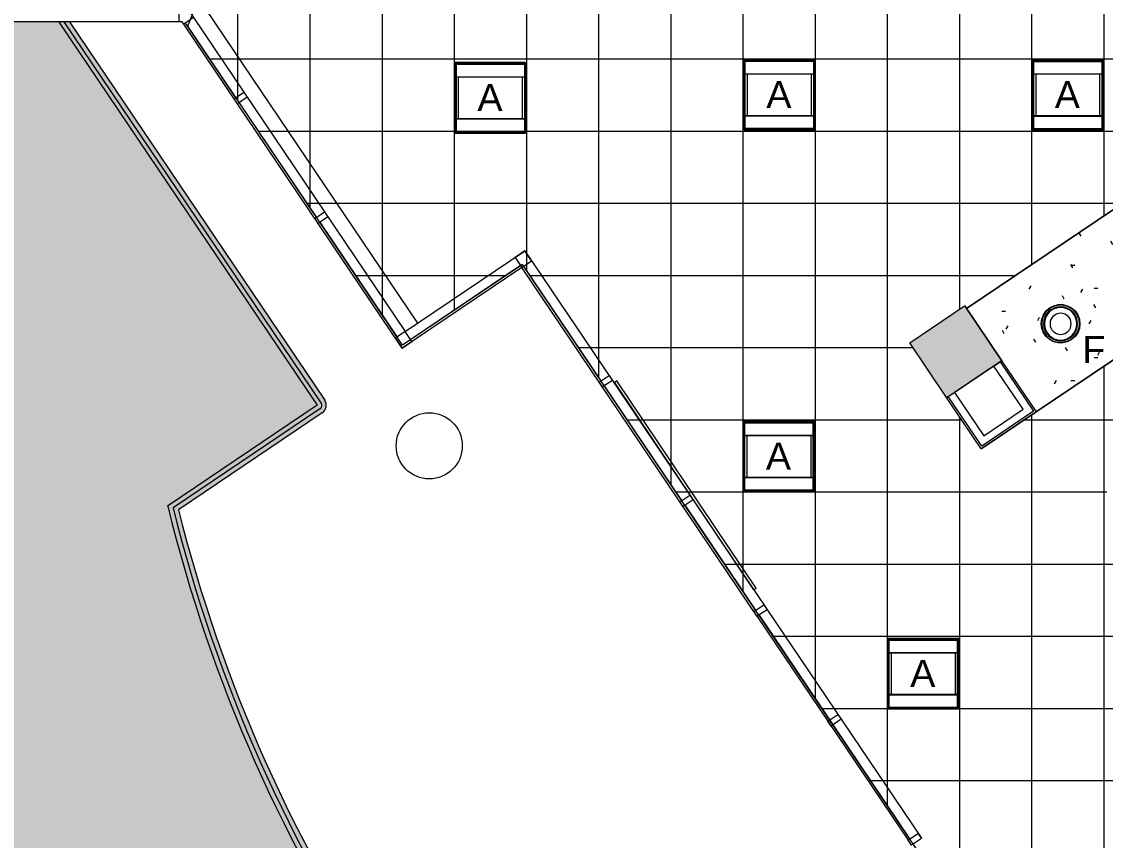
# Model space of a CAD drawing. Header units: inches. Extents: x 240 to 2111, y -1901 to 154.
# Drawn here: x 795.4 to 1155.8, y -782.6 to -510.4 of the extents above; entities that cross this region are included whole.
import ezdxf

# ---------------------------------------------------------------- set-up
doc = ezdxf.new("R2010")
doc.units = ezdxf.units.IN
doc.header["$MEASUREMENT"] = 0
for name, color, linetype, lineweight in [('8th floor - 800-805 background_dwg', 8, 'Continuous', 9), ('A-CLNG', 13, 'Continuous', 13), ('A-CLNG-PATT', 13, 'Continuous', 13), ('A-DETL-GENF', 92, 'Continuous', 9), ('A-WALL', 113, 'Continuous', 13), ('A-Wall-Bldg', 7, 'Continuous', 9), ('A-WALL-PATT', 111, 'Continuous', 13), ('E-LITE-EQPM', 33, 'Continuous', 9), ('E-LITE-EQPM-IDEN', 33, 'Continuous', 9), ('I-WALL', 2, 'Continuous', 13)]:
    doc.layers.add(name, color=color, linetype=linetype, lineweight=lineweight)
doc.styles.add('Arial', font='arial.ttf', dxfattribs={"height": 9})
pattern_1 = [(0, (0, 0), (30.72, 7.68), [1.267, -21.773, 1.267, -21.773, -122.88]), (0, (0, 0), (30.72, 7.68), [-46.08, 1.267, -44.813, 1.267, -21.773, -53.76]), (0, (0, 0), (30.72, 7.68), [-115.2, 1.267, -14.093, 1.267, -37.133]), (120, (11.52, 3.84), (-22.011075, 22.7643), [1.267, -21.773, 1.267, -21.773, -122.88]), (120, (11.52, 3.84), (-22.011075, 22.7643), [-46.08, 1.267, -44.813, 1.267, -21.773, -53.76]), (120, (11.52, 3.84), (-22.011075, 22.7643), [-115.2, 1.267, -14.093, 1.267, -37.133]), (240, (15.36, 19.2), (-8.708925, -30.4443), [1.267, -21.773, 1.267, -21.773, -122.88]), (240, (15.36, 19.2), (-8.708925, -30.4443), [-46.08, 1.267, -44.813, 1.267, -21.773, -53.76]), (240, (15.36, 19.2), (-8.708925, -30.4443), [-115.2, 1.267, -14.093, 1.267, -37.133])]

# ---------------------------------------------------------------- blocks, each defined once
blk = doc.blocks.new('8th floor - 800-805 background_dwg-V1-REFLECTED CEILING PLAN')
at = {"layer": 'A-Wall-Bldg', "color": 253}
for p, q in [((1126.88, 285.23), (1201.41, 335.37)), ((1127.35, 284.58), (1201.77, 334.85)), ((1090.41, 260.62), (1125.29, 284.06)), ((1050.65, 233.77), (1088.79, 259.48)), ((1010.85, 206.93), (1049, 232.64)), ((1010.67, 205.93), (1035.3, 169.4)), ((996.28, 139.18), (1034.43, 164.9)), ((929.55, 55.9), (1055.44, 140.8)), ((929.55, 54.09), (1056.28, 139.56)), ((956.49, 112.34), (994.63, 138.06)), ((1058.36, 139.16), (1091.25, 90.39)), ((1059.61, 139.99), (1091.86, 92.18)), ((954.83, 111.22), (930, 94.48)), ((929.56, 92.36), (929.56, -515.74))]:
    blk.add_line(p, q, dxfattribs=at)
at = {"layer": 'A-Wall-Bldg', "color": 253, "flags": 128}
for points in [[(1024.08, 353.66), (1042.32, 365.96), (1054.62, 347.72), (1054.52, 347.65)], [(928.17, 97.19), (1032.6, 167.6), (1034.82, 164.32), (1038.1, 166.53), (1035.88, 169.82), (1032.6, 167.6), (1005.76, 207.4), (1007.97, 204.11), (1011.26, 206.33), (1009.05, 209.61), (1005.76, 207.4), (1200.77, 339)], [(1127.34, 284.59), (1011.26, 206.33), (1038.1, 166.53), (930.38, 93.91)], [(1029.8, 171.76), (920.59, 98.11), (920.59, -149.24)], [(929.54, 52.28), (1057.12, 138.32), (1090.67, 88.57)]]:
    blk.add_lwpolyline(points, dxfattribs=at)
for points in [[(1199.58, 338.09), (1201.23, 339.21), (1203.45, 335.93), (1201.79, 334.81)], [(1159.92, 311.4), (1161.57, 312.52), (1163.79, 309.24), (1162.13, 308.12)], [(1123.44, 286.79), (1125.1, 287.91), (1127.31, 284.63), (1125.66, 283.51)], [(1049.04, 237.95), (1049.59, 237.13), (1118.47, 283.44), (1117.91, 284.27)], [(1086.97, 262.19), (1088.62, 263.31), (1090.84, 260.02), (1089.18, 258.91)], [(1047.18, 235.35), (1048.83, 236.47), (1051.04, 233.18), (1049.39, 232.06)], [(992.81, 140.76), (994.46, 141.88), (996.68, 138.59), (995.02, 137.48)], [(953.02, 113.92), (954.67, 115.04), (956.89, 111.75), (955.23, 110.64)], [(929.55, 93.35), (929.55, 92.35), (925.6, 92.35), (925.6, 95.45), (928.17, 97.19), (930.38, 93.91)]]:
    blk.add_lwpolyline(points, close=True, dxfattribs=at)
at = {"layer": 'A-Wall-Bldg', "color": 253}
blk.add_circle((1070.61, 175.56), 11, dxfattribs=at)
for centre, radius, start, end in [((968.95, 583.85), 510, 283.8073, 324.1791), ((968.95, 583.85), 508.42, 283.9197, 324.0656), ((968.95, 583.85), 506.8, 284.0347, 323.9506), ((1057.12, 138.32), 3, 33.9972, 124.0077), ((1057.12, 138.32), 1.5, 33.9767, 123.9976)]:
    blk.add_arc(centre, radius, start, end, dxfattribs=at)
blk = doc.blocks.new('L-Pendant Allea - L-Pendant Allea-5451141-REFLECTED CEILING PLAN')
at = {"layer": 'E-LITE-EQPM', "flags": 128}
for points in [[(-6.42, 0), (-6.23, 1.54), (-5.68, 2.98), (-4.81, 4.26), (-3.65, 5.28), (-2.28, 6), (-0.77, 6.37), (0.77, 6.37), (2.28, 6), (3.65, 5.28), (4.81, 4.26), (5.69, 2.98), (6.23, 1.53), (6.42, 0)], [(-6.3, 0), (-6.11, 1.52), (-5.56, 2.95), (-4.68, 4.21), (-3.53, 5.21), (-2.16, 5.91), (-0.67, 6.26), (0.86, 6.24), (2.35, 5.84), (3.69, 5.1), (4.81, 4.06), (5.65, 2.78), (6.15, 1.33), (6.3, 0)], [(6.42, 0), (6.23, -1.54), (5.68, -2.98), (4.81, -4.26), (3.65, -5.28), (2.28, -6), (0.77, -6.37), (-0.77, -6.37), (-2.28, -6), (-3.65, -5.28), (-4.81, -4.26), (-5.69, -2.98), (-6.23, -1.53), (-6.42, 0)], [(6.3, 0), (6.11, -1.52), (5.56, -2.95), (4.68, -4.21), (3.53, -5.21), (2.16, -5.91), (0.67, -6.26), (-0.86, -6.24), (-2.35, -5.84), (-3.69, -5.1), (-4.81, -4.06), (-5.65, -2.78), (-6.15, -1.33), (-6.3, 0)]]:
    blk.add_lwpolyline(points, dxfattribs=at)
at = {"layer": 'E-LITE-EQPM'}
for radius, start, end in [(6.25, 360, 180), (5.65, 360, 180), (5.4, 360, 180), (6.25, 180, 360), (5.65, 180, 360), (5.4, 180, 360), (3.52, 0, 180), (3.52, 180, 0)]:
    blk.add_arc((0, 0), radius, start, end, dxfattribs=at)
blk = doc.blocks.new('L-Recessed-Axis-Duo - 2 x 2-V4-REFLECTED CEILING PLAN')
at = {"layer": 'E-LITE-EQPM'}
for p, q in [((-11.7, 11.7), (-11.7, -11.7)), ((11.7, 11.7), (-11.7, 11.7)), ((-11.37, 11.26), (-11.37, 11.27)), ((-11.37, 11.14), (-11.37, 11.26)), ((-11.37, 11.14), (11.38, 11.14)), ((11.32, 11.32), (-11.32, 11.32)), ((-11.32, 11.32), (-11.32, -11.32)), ((11.32, -11.32), (11.32, 11.32)), ((11.38, 11.27), (11.38, 11.26)), ((11.38, 11.26), (11.38, 11.14)), ((11.7, -11.7), (11.7, 11.7)), ((-11.32, 7.03), (11.32, 7.03)), ((-11.32, 7.02), (11.32, 7.02)), ((-11.32, 6.85), (11.32, 6.85)), ((-10.57, 6.86), (-10.57, -6.86)), ((10.57, -6.86), (10.57, 6.86)), ((11.32, -6.85), (-11.32, -6.85)), ((-11.32, -7.02), (11.32, -7.02)), ((-11.32, -7.03), (11.32, -7.03)), ((-11.7, -11.7), (11.7, -11.7)), ((-11.37, -11.26), (-11.37, -11.14)), ((-11.37, -11.14), (11.38, -11.14)), ((-11.37, -11.27), (-11.37, -11.26)), ((-11.32, -11.32), (11.32, -11.32)), ((11.38, -11.14), (11.38, -11.26)), ((11.38, -11.26), (11.38, -11.27))]:
    blk.add_line(p, q, dxfattribs=at)
for points, knots in [([(-11.64, 11.64), (-11.65, 11.65), (-11.65, 11.65), (-11.66, 11.66), (-11.67, 11.67), (-11.68, 11.68), (-11.68, 11.68), (-11.69, 11.69), (-11.69, 11.69), (-11.7, 11.7), (-11.7, 11.7), (-11.7, 11.7), (-11.7, 11.7)], [0, 0, 0, 0, 0.166667, 0.25, 0.333333, 0.416667, 0.5, 0.583333, 0.666667, 0.75, 0.833333, 1, 1, 1, 1]), ([(11.64, 11.64), (11.65, 11.65), (11.65, 11.65), (11.66, 11.66), (11.67, 11.67), (11.68, 11.68), (11.68, 11.68), (11.69, 11.69), (11.69, 11.69), (11.7, 11.7), (11.7, 11.7), (11.7, 11.7), (11.7, 11.7)], [0, 0, 0, 0, 0.166667, 0.25, 0.333333, 0.416667, 0.5, 0.583333, 0.666667, 0.75, 0.833333, 1, 1, 1, 1]), ([(-11.7, -11.7), (-11.7, -11.7), (-11.7, -11.7), (-11.7, -11.7), (-11.69, -11.69), (-11.69, -11.69), (-11.68, -11.68), (-11.68, -11.68), (-11.67, -11.67), (-11.66, -11.66), (-11.65, -11.65), (-11.65, -11.65), (-11.64, -11.64)], [-1, -1, -1, -1, -0.833333, -0.75, -0.666667, -0.583333, -0.5, -0.416667, -0.333333, -0.25, -0.166667, 0, 0, 0, 0]), ([(11.64, -11.64), (11.65, -11.65), (11.65, -11.65), (11.66, -11.66), (11.67, -11.67), (11.68, -11.68), (11.68, -11.68), (11.69, -11.69), (11.69, -11.69), (11.7, -11.7), (11.7, -11.7), (11.7, -11.7), (11.7, -11.7)], [0, 0, 0, 0, 0.166667, 0.25, 0.333333, 0.416667, 0.5, 0.583333, 0.666667, 0.75, 0.833333, 1, 1, 1, 1])]:
    blk.add_open_spline(points, degree=3, knots=knots, dxfattribs=at)
blk = doc.blocks.new('L-Recessed-Axis-Duo - 2 x 2-4559999-REFLECTED CEILING PLAN')
at = {"layer": 'E-LITE-EQPM'}
for p, q in [((-11.7, 11.7), (-11.7, -11.7)), ((11.7, 11.7), (-11.7, 11.7)), ((-11.37, 11.26), (-11.37, 11.27)), ((-11.37, 11.14), (-11.37, 11.26)), ((-11.37, 11.14), (11.38, 11.14)), ((11.32, 11.32), (-11.32, 11.32)), ((-11.32, 11.32), (-11.32, -11.32)), ((11.32, -11.32), (11.32, 11.32)), ((11.38, 11.27), (11.38, 11.26)), ((11.38, 11.26), (11.38, 11.14)), ((11.7, -11.7), (11.7, 11.7)), ((-11.32, 7.03), (11.32, 7.03)), ((-11.32, 7.02), (11.32, 7.02)), ((-11.32, 6.85), (11.32, 6.85)), ((-10.57, 6.86), (-10.57, -6.86)), ((10.57, -6.86), (10.57, 6.86)), ((11.32, -6.85), (-11.32, -6.85)), ((-11.32, -7.02), (11.32, -7.02)), ((-11.32, -7.03), (11.32, -7.03)), ((-11.7, -11.7), (11.7, -11.7)), ((-11.37, -11.26), (-11.37, -11.14)), ((-11.37, -11.14), (11.38, -11.14)), ((-11.37, -11.27), (-11.37, -11.26)), ((-11.32, -11.32), (11.32, -11.32)), ((11.38, -11.14), (11.38, -11.26)), ((11.38, -11.26), (11.38, -11.27))]:
    blk.add_line(p, q, dxfattribs=at)
for points, knots in [([(-11.64, 11.64), (-11.65, 11.65), (-11.65, 11.65), (-11.66, 11.66), (-11.67, 11.67), (-11.68, 11.68), (-11.68, 11.68), (-11.69, 11.69), (-11.69, 11.69), (-11.7, 11.7), (-11.7, 11.7), (-11.7, 11.7), (-11.7, 11.7)], [0, 0, 0, 0, 0.166667, 0.25, 0.333333, 0.416667, 0.5, 0.583333, 0.666667, 0.75, 0.833333, 1, 1, 1, 1]), ([(11.64, 11.64), (11.65, 11.65), (11.65, 11.65), (11.66, 11.66), (11.67, 11.67), (11.68, 11.68), (11.68, 11.68), (11.69, 11.69), (11.69, 11.69), (11.7, 11.7), (11.7, 11.7), (11.7, 11.7), (11.7, 11.7)], [0, 0, 0, 0, 0.166667, 0.25, 0.333333, 0.416667, 0.5, 0.583333, 0.666667, 0.75, 0.833333, 1, 1, 1, 1]), ([(-11.7, -11.7), (-11.7, -11.7), (-11.7, -11.7), (-11.7, -11.7), (-11.69, -11.69), (-11.69, -11.69), (-11.68, -11.68), (-11.68, -11.68), (-11.67, -11.67), (-11.66, -11.66), (-11.65, -11.65), (-11.65, -11.65), (-11.64, -11.64)], [-1, -1, -1, -1, -0.833333, -0.75, -0.666667, -0.583333, -0.5, -0.416667, -0.333333, -0.25, -0.166667, 0, 0, 0, 0]), ([(11.64, -11.64), (11.65, -11.65), (11.65, -11.65), (11.66, -11.66), (11.67, -11.67), (11.68, -11.68), (11.68, -11.68), (11.69, -11.69), (11.69, -11.69), (11.7, -11.7), (11.7, -11.7), (11.7, -11.7), (11.7, -11.7)], [0, 0, 0, 0, 0.166667, 0.25, 0.333333, 0.416667, 0.5, 0.583333, 0.666667, 0.75, 0.833333, 1, 1, 1, 1])]:
    blk.add_open_spline(points, degree=3, knots=knots, dxfattribs=at)
blk = doc.blocks.new('L-Recessed-Axis-Duo - 2 x 2-V11-REFLECTED CEILING PLAN')
at = {"layer": 'E-LITE-EQPM'}
for p, q in [((-11.7, 11.7), (-11.7, -11.7)), ((11.7, 11.7), (-11.7, 11.7)), ((-11.37, 11.26), (-11.37, 11.27)), ((-11.37, 11.14), (-11.37, 11.26)), ((-11.37, 11.14), (11.38, 11.14)), ((11.32, 11.32), (-11.32, 11.32)), ((-11.32, 11.32), (-11.32, -11.32)), ((11.32, -11.32), (11.32, 11.32)), ((11.38, 11.27), (11.38, 11.26)), ((11.38, 11.26), (11.38, 11.14)), ((11.7, -11.7), (11.7, 11.7)), ((-11.32, 7.03), (11.32, 7.03)), ((-11.32, 7.02), (11.32, 7.02)), ((-11.32, 6.85), (11.32, 6.85)), ((-10.57, 6.84), (-10.57, -6.86)), ((10.57, -6.86), (10.57, 6.84)), ((11.32, -6.85), (-11.32, -6.85)), ((-11.32, -7.02), (11.32, -7.02)), ((-11.32, -7.03), (11.32, -7.03)), ((-11.7, -11.7), (11.7, -11.7)), ((-11.37, -11.26), (-11.37, -11.14)), ((-11.37, -11.14), (11.38, -11.14)), ((-11.37, -11.27), (-11.37, -11.26)), ((-11.32, -11.32), (11.32, -11.32)), ((11.38, -11.14), (11.38, -11.26)), ((11.38, -11.26), (11.38, -11.27))]:
    blk.add_line(p, q, dxfattribs=at)
for points, knots in [([(-11.64, 11.64), (-11.65, 11.65), (-11.65, 11.65), (-11.66, 11.66), (-11.67, 11.67), (-11.68, 11.68), (-11.68, 11.68), (-11.69, 11.69), (-11.69, 11.69), (-11.7, 11.7), (-11.7, 11.7), (-11.7, 11.7), (-11.7, 11.7)], [0, 0, 0, 0, 0.166667, 0.25, 0.333333, 0.416667, 0.5, 0.583333, 0.666667, 0.75, 0.833333, 1, 1, 1, 1]), ([(11.64, 11.64), (11.65, 11.65), (11.65, 11.65), (11.66, 11.66), (11.67, 11.67), (11.68, 11.68), (11.68, 11.68), (11.69, 11.69), (11.69, 11.69), (11.7, 11.7), (11.7, 11.7), (11.7, 11.7), (11.7, 11.7)], [0, 0, 0, 0, 0.166667, 0.25, 0.333333, 0.416667, 0.5, 0.583333, 0.666667, 0.75, 0.833333, 1, 1, 1, 1]), ([(-11.7, -11.7), (-11.7, -11.7), (-11.7, -11.7), (-11.7, -11.7), (-11.69, -11.69), (-11.69, -11.69), (-11.68, -11.68), (-11.68, -11.68), (-11.67, -11.67), (-11.66, -11.66), (-11.65, -11.65), (-11.65, -11.65), (-11.64, -11.64)], [-1, -1, -1, -1, -0.833333, -0.75, -0.666667, -0.583333, -0.5, -0.416667, -0.333333, -0.25, -0.166667, 0, 0, 0, 0]), ([(11.64, -11.64), (11.65, -11.65), (11.65, -11.65), (11.66, -11.66), (11.67, -11.67), (11.68, -11.68), (11.68, -11.68), (11.69, -11.69), (11.69, -11.69), (11.7, -11.7), (11.7, -11.7), (11.7, -11.7), (11.7, -11.7)], [0, 0, 0, 0, 0.166667, 0.25, 0.333333, 0.416667, 0.5, 0.583333, 0.666667, 0.75, 0.833333, 1, 1, 1, 1])]:
    blk.add_open_spline(points, degree=3, knots=knots, dxfattribs=at)

msp = doc.modelspace()

# ---------------------------------------------------------------- hatches: boundary and pattern name
at = {"layer": 'A-CLNG-PATT'}
h = msp.add_hatch(dxfattribs=at)
h.set_pattern_fill('FP_10', color=256, style=0, pattern_type=2)
h.set_pattern_definition([(90, (1299.315, -690.752), (24, -1e-15), []), (0, (1299.315, -690.752), (0, -24), [])])
h.paths.add_polyline_path([(1591.5, -1234.44), (1591.5, -1153.84), (1633.19, -1153.84), (1633.19, -1063.11), (1469.5, -1063.11), (1469.5, -897.51), (1441.85, -897.51), (1441.85, -867.26), (1468.01, -867.26), (1468.01, -320.96), (1481.61, -287.28), (1421.48, -262.99), (1393.75, -331.7), (1394.39, -332.64), (1415.42, -318.45), (1431.65, -342.51), (1407.43, -358.46), (1393.31, -337.59), (1393.23, -337.64), (1392.04, -335.88), (1363.43, -406.73), (1209.25, -344.49), (1209.22, -344.56), (959.05, -243.48), (850.6, -511.9), (922.08, -617.93), (961.9, -591.09), (1159.1, -883.6), (1340.11, -764.42), (1394.66, -847.26), (1394.34, -847.47), (1394.37, -1133.54), (1463.68, -1133.54), (1463.68, -1151.74), (1463.87, -1151.74), (1463.87, -1187.99), (1463.99, -1187.99), (1463.99, -1234.44), (1539.37, -1234.44)], flags=0)
h.paths.add_polyline_path([(1491.24, -1219.25), (1489.49, -1219.25), (1489.49, -1170.25), (1491.24, -1170.25), (1491.24, -1217.06)], flags=0)
h.paths.add_polyline_path([(1537.62, -1219.25), (1537.62, -1170.25), (1539.37, -1170.25), (1539.37, -1219.25)], flags=0)
h.paths.add_polyline_path([(1489.49, -1123.25), (1489.49, -1074.25), (1491.24, -1074.25), (1491.24, -1123.25)], flags=0)
h.paths.add_polyline_path([(1539.37, -1123.25), (1537.62, -1123.25), (1537.62, -1074.25), (1539.37, -1074.25), (1539.37, -1115.08)], flags=0)
h.paths.add_polyline_path([(1587.37, -1123.25), (1585.62, -1123.25), (1585.62, -1074.25), (1587.37, -1074.25)], flags=0)
h.paths.add_polyline_path([(1438.34, -1121.95), (1419.66, -1121.95), (1419.66, -1098.54), (1443.06, -1098.54), (1443.06, -1121.95)], flags=0)
h.paths.add_polyline_path([(1443.06, -1025.95), (1419.66, -1025.95), (1419.66, -1002.54), (1443.06, -1002.54), (1443.06, -1024.99)], flags=0)
h.paths.add_polyline_path([(1443.06, -930.2), (1419.66, -930.2), (1419.66, -906.79), (1443.06, -906.79), (1443.06, -926.73)], flags=0)
h.paths.add_polyline_path([(1438.34, -834.1), (1419.66, -834.1), (1419.66, -810.69), (1443.06, -810.69), (1443.06, -834.1), (1441.85, -834.1)], flags=0)
h.paths.add_polyline_path([(1204.45, -810.4), (1203.82, -810.4), (1203.82, -786.99), (1227.22, -786.99), (1227.22, -810.4), (1211.75, -810.4)], flags=0)
h.paths.add_polyline_path([(1154.95, -810.4), (1131.55, -810.4), (1131.55, -786.99), (1154.95, -786.99), (1154.95, -808.82)], flags=0)
h.paths.add_polyline_path([(1192.78, -768.9), (1183.37, -754.94), (1183.63, -754.76), (1171.33, -736.52), (1189.57, -724.22), (1201.87, -742.46), (1202.13, -742.29), (1209.45, -753.14), (1241.84, -731.3), (1237.87, -725.43), (1380.17, -629.48), (1364.52, -606.26), (1387.32, -590.88), (1408.86, -622.83), (1386.06, -638.2), (1386.23, -638.46), (1192.95, -768.78)], flags=0)
h.paths.add_polyline_path([(1193.8, -763.69), (1206.34, -755.24), (1199.02, -744.38), (1186.48, -752.84), (1193.64, -763.46)], flags=0)
h.paths.add_polyline_path([(1275.64, -762.21), (1275.64, -738.81), (1299.04, -738.81), (1299.04, -762.21), (1277.54, -762.21)], flags=0)
h.paths.add_polyline_path([(1083.51, -738.91), (1083.51, -715.51), (1106.91, -715.51), (1106.91, -738.91), (1087.5, -738.91)], flags=0)
h.paths.add_polyline_path([(1419.66, -738.22), (1419.66, -714.82), (1443.06, -714.82), (1443.06, -738.22), (1423.72, -738.22)], flags=0)
h.paths.add_polyline_path([(1244.43, -729.55), (1384.14, -635.35), (1382.27, -632.59), (1242.56, -726.79)], flags=0)
h.paths.add_polyline_path([(1347.64, -715.12), (1347.64, -691.71), (1371.04, -691.71), (1371.04, -715.12), (1350.63, -715.12)], flags=0)
h.paths.add_polyline_path([(1233.68, -690.19), (1227.01, -690.19), (1227.01, -666.79), (1250.41, -666.79), (1250.41, -690.19), (1240.99, -690.19)], flags=0)
h.paths.add_polyline_path([(1160.59, -666.86), (1156.25, -666.86), (1156.25, -643.46), (1179.65, -643.46), (1179.65, -666.86), (1167.9, -666.86)], flags=0)
h.paths.add_polyline_path([(1036.33, -666.66), (1035.51, -666.66), (1035.51, -643.25), (1058.91, -643.25), (1058.91, -666.66), (1043.64, -666.66)], flags=0)
h.paths.add_polyline_path([(1114.48, -652.42), (1090.74, -617.22), (1108.98, -604.92), (1109.55, -605.76), (1295.39, -480.45), (1294.76, -479.51), (1313, -467.21), (1313.63, -468.15), (1313.71, -468.1), (1336.87, -502.46), (1114.48, -652.42)], flags=0)
h.paths.add_polyline_path([(1419.66, -642.67), (1419.66, -619.27), (1443.06, -619.27), (1443.06, -642.67), (1423.72, -642.67)], flags=0)
h.paths.add_polyline_path([(1323.31, -642.19), (1299.91, -642.19), (1299.91, -618.79), (1323.31, -618.79), (1323.31, -639.82)], flags=0)
h.paths.add_polyline_path([(1227.91, -619.67), (1227.91, -596.27), (1251.31, -596.27), (1251.31, -619.67), (1233.68, -619.67)], flags=0)
h.paths.add_polyline_path([(1373.27, -613.65), (1390.89, -601.77), (1386.47, -595.22), (1368.86, -607.1), (1373.13, -613.44)], flags=0)
h.paths.add_polyline_path([(1306.77, -571.12), (1299.91, -571.12), (1299.91, -547.72), (1323.31, -547.72), (1323.31, -571.12), (1314.08, -571.12)], flags=0)
h.paths.add_polyline_path([(961.9, -547.39), (939.58, -547.39), (939.58, -523.99), (962.99, -523.99), (962.99, -547.39)], flags=0)
h.paths.add_polyline_path([(1438.34, -546.6), (1419.66, -546.6), (1419.66, -523.2), (1443.06, -523.2), (1443.06, -546.6)], flags=0)
h.paths.add_polyline_path([(1145.97, -546.42), (1131.58, -546.39), (1131.58, -523.02), (1154.99, -523.02), (1154.99, -546.42), (1153.28, -546.42)], flags=0)
h.paths.add_polyline_path([(1059.06, -546.39), (1035.66, -546.39), (1035.66, -522.99), (1059.06, -523.02), (1059.06, -545.49)], flags=0)
h.paths.add_polyline_path([(936.14, -506.49), (914.14, -506.49), (914.14, -484.49), (936.14, -484.49)], flags=0)
h.paths.add_polyline_path([(939.58, -451.39), (939.58, -427.99), (962.99, -427.99), (962.99, -451.39), (941.31, -451.39)], flags=0)
h.paths.add_polyline_path([(1138.66, -451.39), (1131.58, -451.39), (1131.58, -427.99), (1154.99, -427.99), (1154.99, -451.39), (1145.97, -451.39)], flags=0)
h.paths.add_polyline_path([(1328.7, -451.39), (1323.58, -451.39), (1323.58, -427.99), (1346.99, -427.99), (1346.99, -451.39), (1336.01, -451.39)], flags=0)
h.paths.add_polyline_path([(1058.26, -450.39), (1035.66, -450.39), (1035.66, -426.99), (1059.06, -426.99), (1059.06, -450.39)], flags=0)
h.paths.add_polyline_path([(1240.99, -450.39), (1227.66, -450.39), (1227.66, -426.99), (1251.06, -426.99), (1251.06, -450.39), (1248.3, -450.39)], flags=0)
h.paths.add_polyline_path([(1419.66, -450.39), (1419.66, -426.99), (1443.06, -426.99), (1443.06, -450.39), (1423.72, -450.39)], flags=0)
h.paths.add_polyline_path([(1419.66, -378.53), (1419.66, -355.13), (1443.06, -355.13), (1443.06, -378.53), (1423.72, -378.53)], flags=0)
h.paths.add_polyline_path([(941.31, -355.39), (939.58, -355.39), (939.58, -331.99), (962.99, -331.99), (962.99, -355.39), (948.62, -355.39)], flags=0)
h.paths.add_polyline_path([(1145.97, -354.42), (1131.58, -354.39), (1131.58, -331.02), (1154.99, -331.02), (1154.99, -354.42), (1153.28, -354.42)], flags=0)
h.paths.add_polyline_path([(1035.66, -354.39), (1035.66, -330.99), (1059.06, -331.02), (1059.06, -354.39), (1036.33, -354.39)], flags=0)
h = msp.add_hatch(dxfattribs=at)
h.set_pattern_fill('FP_2', color=256, style=0, pattern_type=2)
h.set_pattern_definition(pattern_1)
h.paths.add_polyline_path([(1132.72, -640.13), (1318.56, -514.81), (1295.39, -480.45), (1109.55, -605.76), (1132.72, -640.12)], flags=0)
h.paths.add_polyline_path([(1141.71, -617.21), (1140, -617.17), (1138.41, -616.74), (1137.08, -615.97), (1135.85, -614.78), (1135.04, -613.43), (1134.62, -612.11), (1134.47, -610.84), (1134.66, -609.43), (1135.14, -608.03), (1135.9, -606.84), (1137.19, -605.61), (1138.66, -604.85), (1140.09, -604.47), (1141.79, -604.5), (1143.38, -604.94), (1144.71, -605.71), (1145.94, -606.9), (1146.75, -608.25), (1147.16, -609.57), (1147.31, -610.84), (1147.11, -612.3), (1146.64, -613.65), (1145.88, -614.84), (1144.59, -616.07), (1143.16, -616.82), (1141.76, -617.19)], flags=0)
h.paths.add_polyline_path([(1178.77, -592.22), (1177.05, -592.18), (1175.47, -591.75), (1174.14, -590.98), (1172.91, -589.79), (1172.09, -588.44), (1171.68, -587.12), (1171.53, -585.85), (1171.72, -584.44), (1172.2, -583.04), (1172.96, -581.85), (1174.25, -580.62), (1175.69, -579.87), (1177.15, -579.48), (1178.85, -579.52), (1180.44, -579.95), (1181.77, -580.72), (1182.98, -581.89), (1183.81, -583.26), (1184.22, -584.58), (1184.37, -585.85), (1184.18, -587.26), (1183.7, -588.66), (1182.94, -589.85), (1181.65, -591.08), (1180.22, -591.83), (1178.82, -592.2)], flags=0)
h.paths.add_polyline_path([(1215.97, -567.44), (1214.25, -567.4), (1212.67, -566.97), (1211.34, -566.2), (1210.12, -565.03), (1209.29, -563.66), (1208.88, -562.34), (1208.73, -561.07), (1208.92, -559.66), (1209.4, -558.26), (1210.16, -557.07), (1211.45, -555.84), (1212.89, -555.09), (1214.35, -554.7), (1216.05, -554.74), (1217.64, -555.17), (1219.06, -556.03), (1220.2, -557.13), (1221.01, -558.48), (1221.42, -559.8), (1221.57, -561.07), (1221.38, -562.48), (1220.9, -563.88), (1220.07, -565.14), (1218.85, -566.3), (1217.42, -567.05), (1216.02, -567.42)], flags=0)
h.paths.add_polyline_path([(1253.03, -542.45), (1251.31, -542.41), (1249.72, -541.98), (1248.3, -541.13), (1247.17, -540.02), (1246.35, -538.67), (1245.94, -537.35), (1245.79, -536.08), (1245.98, -534.67), (1246.46, -533.27), (1247.22, -532.08), (1248.51, -530.85), (1249.95, -530.1), (1251.41, -529.71), (1253.11, -529.75), (1254.7, -530.18), (1256.03, -530.95), (1257.26, -532.14), (1258.07, -533.49), (1258.48, -534.81), (1258.63, -536.08), (1258.44, -537.49), (1257.96, -538.89), (1257.2, -540.08), (1255.91, -541.31), (1254.47, -542.06), (1253.08, -542.43)], flags=0)
h.paths.add_polyline_path([(1290.09, -517.46), (1288.37, -517.43), (1286.78, -516.99), (1285.45, -516.22), (1284.24, -515.05), (1283.41, -513.68), (1283, -512.36), (1282.85, -511.09), (1283.04, -509.68), (1283.52, -508.28), (1284.28, -507.09), (1285.57, -505.86), (1287.01, -505.11), (1288.47, -504.72), (1290.17, -504.76), (1291.76, -505.19), (1293.09, -505.96), (1294.31, -507.15), (1295.13, -508.5), (1295.54, -509.82), (1295.69, -511.09), (1295.5, -512.5), (1295.02, -513.9), (1294.26, -515.09), (1292.97, -516.32), (1291.53, -517.07), (1290.14, -517.44)], flags=0)
at = {"layer": 'A-DETL-GENF'}
h = msp.add_hatch(color=254, dxfattribs=at)
h.paths.add_polyline_path([(803.81, -1901.45), (2110.78, -1901.45), (2110.78, -176.86), (2008.52, -429.97), (1892.39, -383.05), (1892.39, -747.55), (1888.89, -747.55), (1888.89, -489.42), (1881.89, -489.42), (1881.89, -485.92), (1888.89, -485.92), (1888.89, -381.64), (1871.3, -374.53), (1913.44, -270.22), (1928.64, -276.36), (1927.33, -279.61), (1915.37, -274.78), (1875.85, -372.6), (2006.58, -425.41), (2068.3, -272.67), (1992.86, -242.19), (1970.67, -297.12), (1964.41, -294.59), (1965.72, -291.35), (1968.74, -292.56), (1989.62, -240.88), (1981.97, -237.79), (1983.28, -234.55), (2069.61, -269.42), (2110.78, -167.52), (2110.78, 42.18), (1940.83, 110.88), (1553.94, 110.88), (1494.21, -36.95), (1610.28, -83.84), (1608.97, -87.09), (1480.15, -35.04), (1481.46, -31.8), (1490.97, -35.64), (1550.16, 110.88), (1346.5, 110.88), (1315.87, 35.15), (1393.31, 3.82), (1393.43, 4.11), (1413.83, -4.13), (1413.74, -4.44), (1444.38, -16.81), (1443.06, -20.06), (1412.41, -7.67), (1405.58, -24.53), (1385.19, -16.29), (1392, 0.57), (1294.39, 40.06), (1295.7, 43.3), (1312.62, 36.46), (1342.72, 110.88), (1145.86, 110.88), (1150.94, 108.82), (1148.52, 102.84), (1258.62, 58.3), (1257.31, 55.06), (1147.2, 99.6), (1139.52, 80.6), (1115.51, 90.32), (1123.83, 110.88), (631.53, 110.88), (624.73, 94.03), (792.9, 26), (797.01, 36.17), (959.52, -29.48), (958.26, -32.61), (992.67, -46.53), (990.79, -51.16), (827.72, 14.8), (792.13, -73.28), (994.81, -155.26), (1030.43, -67.2), (1027.87, -66.16), (1029.75, -61.53), (1058.18, -73.03), (1056.3, -77.66), (1037.85, -70.2), (1002.22, -158.26), (1015.08, -163.45), (1018.42, -155.21), (1038.81, -163.45), (1030.57, -183.85), (1010.17, -175.6), (1010.93, -173.71), (998.08, -168.51), (976.49, -221.88), (1215.66, -318.63), (1265.23, -195.93), (1222.67, -178.72), (1234.41, -149.71), (1093.38, -92.66), (1095.26, -88.03), (1283.56, -164.2), (1281.68, -168.83), (1280.66, -168.42), (1244.39, -258.21), (1281.37, -273.17), (1285.4, -263.21), (1305.79, -271.45), (1298.33, -289.91), (1307.84, -293.76), (1347.55, -195.48), (1318.76, -183.83), (1320.64, -179.2), (1352.67, -192.15), (1350.78, -196.82), (1494.45, -254.87), (1496.31, -250.28), (1637.87, -307.47), (1637.86, -1157.84), (1596.49, -1157.84), (1596.49, -1238.44), (1393.68, -1238.48), (1390.34, -1246.85), (1390.34, -1238.44), (1388.86, -1238.44), (1388.86, -855.25), (1285.16, -925.18), (1265.15, -975.36), (1229.33, -960.88), (1199.86, -980.75), (1179.39, -995), (1206.13, -1033.42), (1190.34, -1072.48), (1093.05, -928.2), (1092.62, -927.66), (1092.08, -927.23), (1091.46, -926.93), (1090.79, -926.79), (1090.1, -926.8), (1089.43, -926.97), (1088.82, -927.28), (1040.99, -959.53), (1028.72, -950.31), (1016.73, -940.73), (1005.04, -930.78), (993.65, -920.48), (982.58, -909.85), (971.84, -898.88), (961.44, -887.59), (951.38, -876), (941.31, -863.63), (932.34, -851.92), (923.37, -839.46), (914.79, -826.73), (906.6, -813.75), (898.8, -800.52), (891.41, -787.07), (884.43, -773.4), (877.86, -759.52), (871.72, -745.45), (866.01, -731.2), (860.73, -716.79), (855.89, -702.22), (851.5, -687.51), (847.55, -672.68), (895.3, -640.47), (895.87, -640), (896.35, -639.3), (896.59, -638.72), (896.69, -637.99), (896.59, -637.19), (896.31, -636.49), (811.28, -510.38), (305.2, -510.38), (305.2, -339.24), (300.95, -339.24), (300.95, -335.74), (343.64, -335.74), (357.87, -300.53), (351.67, -298.02), (362.17, -272.03), (368.37, -274.53), (394.33, -210.29), (355.22, -194.49), (356.53, -191.24), (362.31, -193.57), (381.76, -145.42), (375.99, -143.08), (377.3, -139.84), (416.41, -155.63), (461.67, -43.6), (434.32, -32.55), (437.22, -25.37), (440.47, -26.68), (438.87, -30.62), (552.11, -76.36), (596.87, 34.43), (483.64, 80.18), (475.59, 60.26), (481.6, 57.83), (472.61, 35.57), (466.6, 38), (455.45, 10.41), (452.21, 11.72), (463.35, 39.31), (450.36, 44.57), (459.35, 66.82), (472.35, 61.57), (481.71, 84.74), (598.18, 37.68), (627.76, 110.88), (239.63, 110.88), (239.63, -1901.45), (801.64, -1901.45)], flags=0)
h.paths.add_polyline_path([(1701.73, -747.55), (1698.23, -747.55), (1698.23, -470.21), (1701.73, -470.21), (1701.73, -485.92), (1841.89, -485.96), (1841.89, -489.42), (1701.73, -489.42), (1701.73, -643.75)], flags=0)
h.paths.add_polyline_path([(713.83, -737.92), (688.79, -727.81), (695.59, -710.99), (720.62, -721.11), (713.97, -737.56)], flags=0)
h.paths.add_polyline_path([(473.33, -647.04), (451.84, -638.35), (460.83, -616.1), (482.32, -624.78), (474.65, -643.75)], flags=0)
h.paths.add_polyline_path([(1727.98, -601.81), (1727.98, -579.81), (1749.98, -579.81), (1749.98, -601.81)], flags=0)
h.paths.add_polyline_path([(1698.23, -430.21), (1698.23, -265.39), (1114.16, -29.41), (1115.47, -26.16), (1601.7, -222.61), (1623.43, -168.83), (1632.93, -172.67), (1631.62, -175.92), (1625.36, -173.39), (1604.94, -223.92), (1643.89, -239.65), (1664.3, -189.12), (1657.58, -186.41), (1658.89, -183.16), (1704.64, -201.65), (1703.33, -204.89), (1667.55, -190.43), (1647.13, -240.97), (1726.79, -273.15), (1747.21, -222.62), (1740.42, -219.88), (1741.73, -216.63), (1748.52, -219.37), (1753.92, -206.01), (1796.89, -223.37), (1795.58, -226.62), (1755.86, -210.57), (1728.95, -277.16), (1728.95, -289.53), (1751.97, -289.53), (1751.97, -322.54), (1827.01, -352.86), (1866.45, -255.25), (1828.92, -240.09), (1830.23, -236.84), (1871.01, -253.32), (1828.95, -357.42), (1725.45, -315.6), (1725.45, -276.38), (1701.73, -266.8), (1701.73, -430.21)], flags=0)
h.paths.add_polyline_path([(1207.25, -339.45), (1214.16, -322.33), (967.57, -222.58), (990.66, -165.51), (987.76, -164.34), (967.89, -213.52), (918.74, -193.69), (908.6, -218.78), (1186.4, -331.02)], flags=0)
h.paths.add_polyline_path([(260.95, -339.24), (242.95, -339.24), (242.95, -335.74), (260.95, -335.74)], flags=0)
h.paths.add_polyline_path([(1749.97, -321.73), (1749.97, -315.53), (1734.61, -315.53), (1749.25, -321.44)], flags=0)
h.paths.add_polyline_path([(1747.21, -291.81), (1749.97, -291.81), (1749.97, -291.53), (1728.95, -291.53), (1728.95, -291.81), (1746.66, -291.81)], flags=0)
h.paths.add_polyline_path([(1277.93, -281.67), (1279.87, -276.88), (1242.89, -261.92), (1240.94, -266.73), (1277.15, -281.36)], flags=0)
h.paths.add_polyline_path([(1944.88, -222.81), (1929.12, -216.44), (1930.43, -213.19), (1935.63, -215.29), (1987.54, -86.83), (1990.78, -88.14), (1938.88, -216.61), (1946.19, -219.56)], flags=0)
h.paths.add_polyline_path([(395.64, -207.04), (399.56, -197.32), (372.21, -186.27), (384.55, -155.73), (411.9, -166.77), (415.05, -158.87), (385.01, -146.73), (365.55, -194.89), (394.33, -206.51)], flags=0)
h.paths.add_polyline_path([(965.12, -207.01), (983.12, -162.46), (938.64, -144.47), (920.62, -189.03), (963.25, -206.26)], flags=0)
h.paths.add_polyline_path([(1892.03, -201.45), (1723.86, -133.48), (1725.16, -130.26), (1802.23, -161.39), (1864.13, -8.18), (1867.37, -9.49), (1805.47, -162.71), (1893.34, -198.21)], flags=0)
h.paths.add_polyline_path([(400.31, -195.47), (401.16, -193.37), (378.91, -184.37), (387.9, -162.12), (410.15, -171.11), (411.15, -168.63), (385.66, -158.33), (374.81, -185.17), (399.56, -195.17)], flags=0)
h.paths.add_polyline_path([(1266.54, -192.69), (1276.95, -166.92), (1237.65, -151.02), (1227.23, -176.79), (1265.23, -192.16)], flags=0)
h.paths.add_polyline_path([(1012.81, -169.08), (1013.2, -168.1), (1000.35, -162.9), (999.95, -163.88), (1011.41, -168.51)], flags=0)
h.paths.add_polyline_path([(992.54, -160.88), (992.93, -159.9), (940.89, -138.85), (940.52, -139.83), (983.12, -157.07)], flags=0)
h.paths.add_polyline_path([(1672.33, -132.53), (1651.93, -124.29), (1658.82, -107.23), (1646.06, -102.07), (1647.37, -98.83), (1660.13, -103.99), (1660.17, -103.89), (1668.75, -107.36), (1720.61, 21.02), (1710.42, 25.14), (1720.16, 49.25), (1744.26, 39.51), (1734.52, 15.4), (1723.86, 19.71), (1671.99, -108.67), (1680.57, -112.13), (1680.57, -112.24), (1688.07, -115.27), (1686.76, -118.52), (1679.22, -115.47), (1673.24, -130.26)], flags=0)
h.paths.add_polyline_path([(2000.45, -89.89), (1980.05, -81.64), (1988.29, -61.24), (2008.69, -69.49), (2003.33, -82.75)], flags=0)
h.paths.add_polyline_path([(1077.07, -14.42), (1072.05, -12.39), (1073.36, -9.15), (1078.38, -11.18)], flags=0)
h.paths.add_polyline_path([(1138.42, 83.21), (1138.49, 83.38), (1118.18, 91.59), (1118.11, 91.42), (1137.99, 83.38)], flags=0)
h.paths.add_polyline_path([(1146.74, 103.78), (1148.33, 107.72), (1140.52, 110.88), (1129.18, 110.88), (1138.49, 107.11)], flags=0)
at = {"layer": 'A-WALL'}
msp.add_hatch(color=250, dxfattribs=at).paths.add_polyline_path([(1102.98, -635.37), (1105.57, -633.62), (1105.64, -633.7), (1121.28, -623.16), (1108.98, -604.92), (1090.74, -617.22), (1102.74, -635.02)], flags=0)
at = {"layer": 'A-WALL-PATT', "lineweight": 9}
h = msp.add_hatch(dxfattribs=at)
h.set_pattern_fill('FP_2', color=256, style=0, pattern_type=2)
h.set_pattern_definition(pattern_1)
h.paths.add_polyline_path([(1132.2, -640.47), (1132.72, -640.12), (1121.27, -623.17), (1120.76, -623.51), (1131.97, -640.13)], flags=0)

# ---------------------------------------------------------------- linework, layer by layer
at = {"layer": 'A-CLNG'}
for p, q in [((1295.39, -480.45), (1109.55, -605.77)), ((1109.55, -605.76), (1295.39, -480.45)), ((1114.48, -652.42), (1336.88, -502.46)), ((850.6, -511.9), (852.54, -507.12)), ((922.08, -617.93), (850.6, -511.9)), ((1318.56, -514.81), (1132.72, -640.13)), ((962.99, -523.99), (939.58, -523.99)), ((939.58, -523.99), (939.58, -547.39)), ((962.99, -547.39), (962.99, -523.99)), ((1059.06, -522.99), (1035.66, -522.99)), ((1035.66, -522.99), (1035.66, -546.39)), ((1059.06, -546.39), (1059.06, -522.99)), ((1154.99, -523.02), (1131.58, -523.02)), ((1131.58, -523.02), (1131.58, -546.42)), ((1154.99, -546.42), (1154.99, -523.02)), ((939.58, -547.39), (962.99, -547.39)), ((1035.66, -546.39), (1059.06, -546.39)), ((1131.58, -546.42), (1154.99, -546.42)), ((961.9, -591.09), (922.08, -617.93)), ((1159.1, -883.6), (961.9, -591.09)), ((1058.91, -643.25), (1035.51, -643.25)), ((1035.51, -643.25), (1035.51, -666.66)), ((1058.91, -666.66), (1058.91, -643.25)), ((1035.51, -666.66), (1058.91, -666.66)), ((1106.91, -715.51), (1083.51, -715.51)), ((1083.51, -715.51), (1083.51, -738.91)), ((1106.91, -738.91), (1106.91, -715.51)), ((1083.51, -738.91), (1106.91, -738.91))]:
    msp.add_line(p, q, dxfattribs=at)
at = {"layer": 'A-WALL', "color": 8, "lineweight": 20}
for p, q in [((1090.74, -617.22), (1108.98, -604.92)), ((1108.98, -604.92), (1121.28, -623.16)), ((1102.98, -635.37), (1090.74, -617.22)), ((1121.28, -623.16), (1105.63, -633.71))]:
    msp.add_line(p, q, dxfattribs=at)
at = {"layer": 'A-WALL'}
for p, q in [((1120.76, -623.51), (1131.85, -639.95)), ((1114.64, -651.55), (1103.5, -635.02)), ((1131.85, -639.95), (1114.64, -651.55))]:
    msp.add_line(p, q, dxfattribs=at)
at = {"layer": 'A-WALL', "lineweight": 9}
msp.add_line((1103.5, -635.02), (1102.98, -635.37), dxfattribs=at)
at = {"layer": 'I-WALL'}
for p, q in [((1118.69, -624.91), (1121.28, -623.16)), ((1121.28, -623.16), (1132.72, -640.12)), ((1128.38, -639.28), (1118.69, -624.91)), ((1105.63, -633.71), (1115.32, -648.08)), ((1114.48, -652.42), (1102.98, -635.37)), ((1132.72, -640.12), (1114.48, -652.42)), ((1115.32, -648.08), (1128.38, -639.28))]:
    msp.add_line(p, q, dxfattribs=at)
at = {"layer": 'I-WALL', "lineweight": 9}
msp.add_line((1102.98, -635.37), (1103.5, -635.02), dxfattribs=at)

# ---------------------------------------------------------------- block references
at = {"layer": '8th floor - 800-805 background_dwg', "color": 253, "rotation": 270.0000000000001}
msp.add_blockref('8th floor - 800-805 background_dwg-V1-REFLECTED CEILING PLAN', (755.37, 419.18), dxfattribs=at)
msp.add_blockref('8th floor - 800-805 background_dwg-V1-REFLECTED CEILING PLAN', (755.37, 419.18), dxfattribs=at)
msp.add_blockref('8th floor - 800-805 background_dwg-V1-REFLECTED CEILING PLAN', (755.37, 419.18), dxfattribs=at)
msp.add_blockref('8th floor - 800-805 background_dwg-V1-REFLECTED CEILING PLAN', (755.37, 419.18), dxfattribs=at)
at = {"layer": 'E-LITE-EQPM', "extrusion": (0, 0, -1), "rotation": 180}
for name, p in [('L-Recessed-Axis-Duo - 2 x 2-4559999-REFLECTED CEILING PLAN', (-951.28, -535.69)), ('L-Recessed-Axis-Duo - 2 x 2-V4-REFLECTED CEILING PLAN', (-1047.36, -534.69)), ('L-Recessed-Axis-Duo - 2 x 2-V11-REFLECTED CEILING PLAN', (-1143.28, -534.72)), ('L-Recessed-Axis-Duo - 2 x 2-V4-REFLECTED CEILING PLAN', (-1047.21, -654.96)), ('L-Recessed-Axis-Duo - 2 x 2-V4-REFLECTED CEILING PLAN', (-1095.21, -727.21))]:
    msp.add_blockref(name, p, dxfattribs=at)
at = {"layer": 'E-LITE-EQPM', "rotation": 179.9999749188097}
msp.add_blockref('L-Pendant Allea - L-Pendant Allea-5451141-REFLECTED CEILING PLAN', (1140.89, -610.84), dxfattribs=at)

# ---------------------------------------------------------------- texts
at = {"layer": 'E-LITE-EQPM-IDEN', "char_height": 9, "attachment_point": 1, "style": 'Arial'}
for s, insert, width in [('A', (946.93, -531.1), 10.302), ('A', (1043.01, -530.1), 10.302), ('A', (1138.93, -530.13), 10.302), ('F', (1148.09, -614.88), 9.393), ('A', (1042.86, -650.37), 10.302), ('A', (1090.86, -722.62), 10.302)]:
    msp.add_mtext(s, dxfattribs=dict(at, insert=insert, width=width))

doc.saveas('drawing.dxf')
